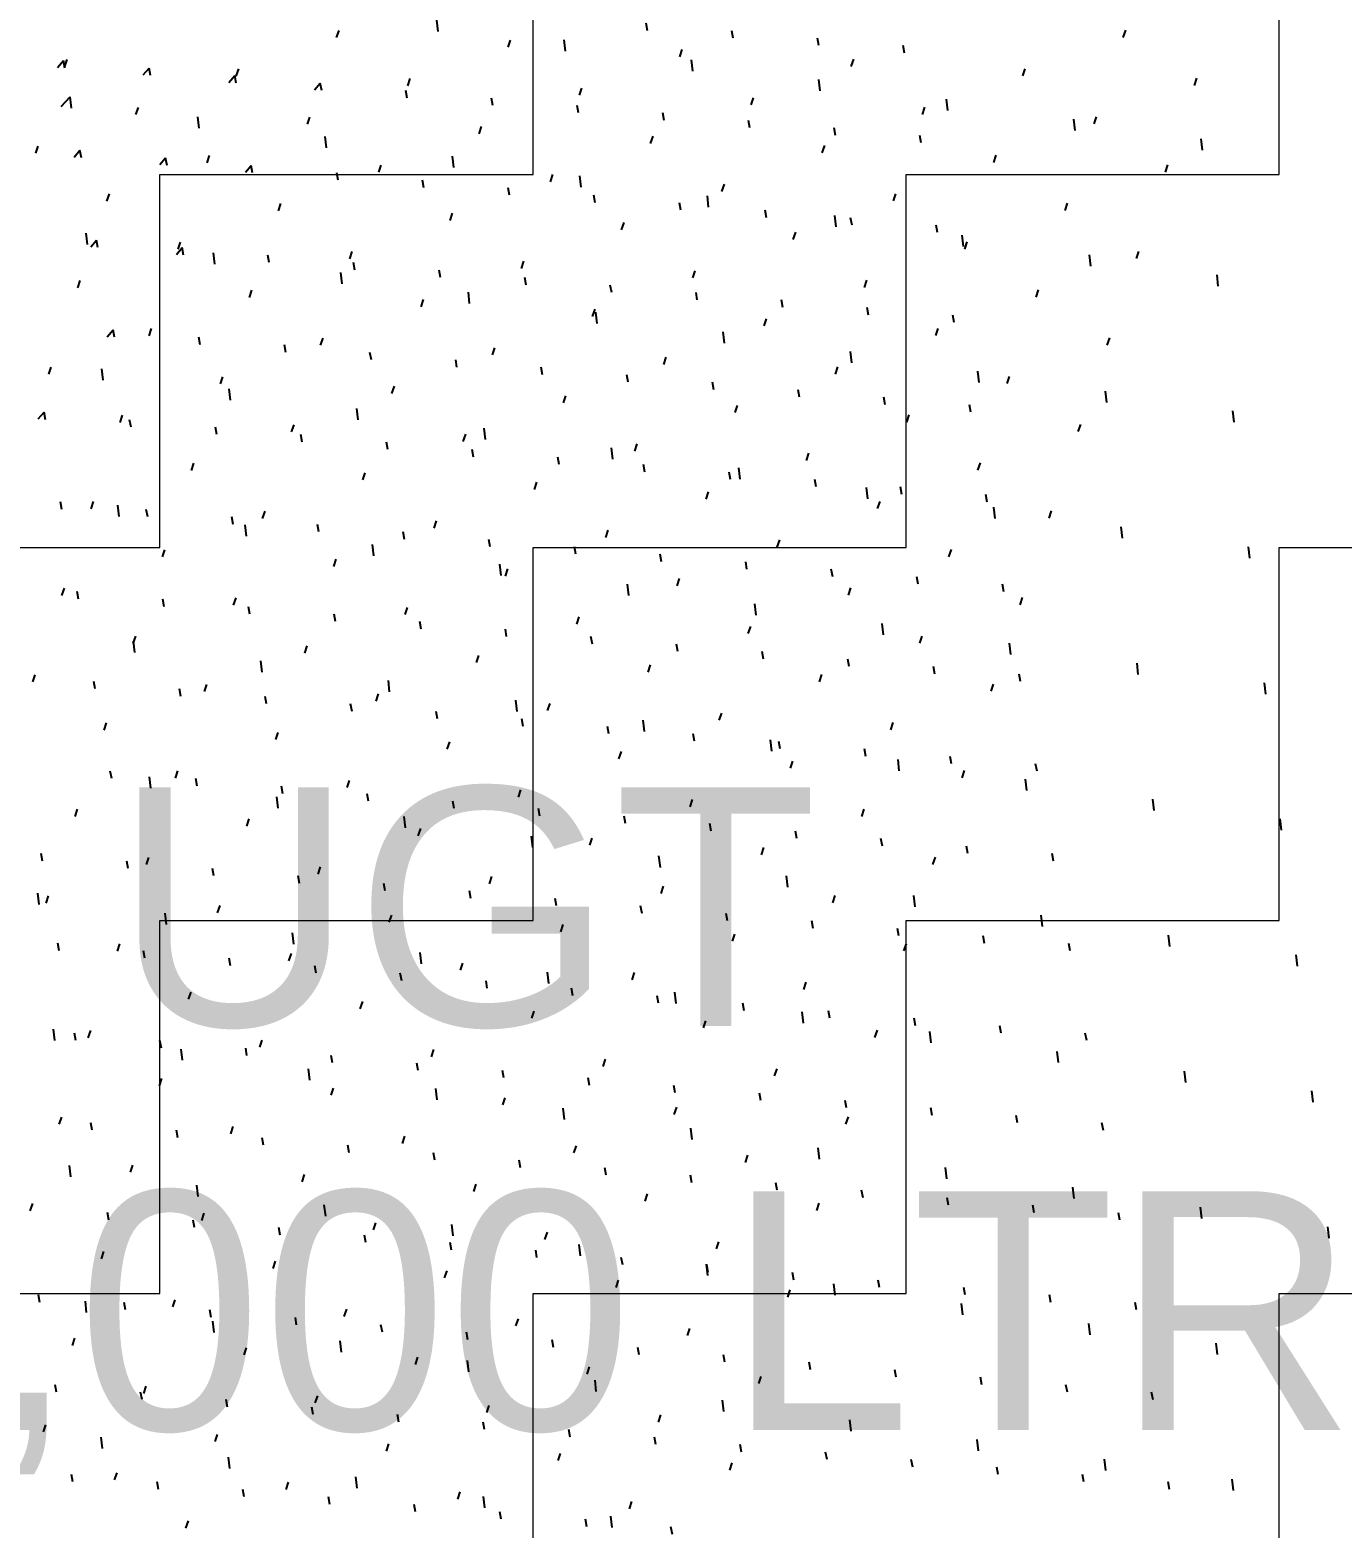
# Model space of a CAD drawing. Header units: millimetres. Extents: x 331487 to 517269, y 198509 to 399936.
# Drawn here: x 418215 to 419314, y 395405 to 396661 of the extents above; entities that cross this region are included whole.
import ezdxf

# ---------------------------------------------------------------- set-up
doc = ezdxf.new("R2010")
doc.units = ezdxf.units.MM
doc.header["$MEASUREMENT"] = 0
doc.layers.add('9th_Hatch-4', color=252, linetype='Continuous', lineweight=5)
doc.layers.add('9th_Text', color=7, linetype='Continuous', lineweight=5)
doc.layers.add('COLUMN', color=6, linetype='Continuous')
doc.styles.add('MtXpl_Swis721_Lt_BT', font='swissl.ttf')

msp = doc.modelspace()

# ---------------------------------------------------------------- linework, layer by layer
at = {"layer": '9th_Hatch-4', "linetype": 'Continuous'}
for p, q in [((418636.2, 396539.6), (418636.2, 396852.1)), ((419261.2, 396539.6), (419261.2, 396852.1)), ((418323.7, 396539.6), (418636.2, 396539.6)), ((418323.7, 396227.1), (418323.7, 396539.6)), ((418948.7, 396539.6), (419261.2, 396539.6)), ((418948.7, 396227.1), (418948.7, 396539.6)), ((418011.2, 396227.1), (418323.7, 396227.1)), ((418636.2, 396227.1), (418948.7, 396227.1)), ((418636.2, 395914.6), (418636.2, 396227.1)), ((419261.2, 396227.1), (419573.7, 396227.1)), ((419261.2, 395914.6), (419261.2, 396227.1)), ((418323.7, 395914.6), (418636.2, 395914.6)), ((418323.7, 395602.1), (418323.7, 395914.6)), ((418948.7, 395914.6), (419261.2, 395914.6)), ((418948.7, 395602.1), (418948.7, 395914.6)), ((418011.2, 395602.1), (418323.7, 395602.1)), ((418636.2, 395602.1), (418948.7, 395602.1)), ((418636.2, 395289.6), (418636.2, 395602.1)), ((419261.2, 395602.1), (419573.7, 395602.1)), ((419261.2, 395289.6), (419261.2, 395602.1))]:
    msp.add_line(p, q, dxfattribs=at)
at = {"layer": 'COLUMN', "color": 2, "linetype": 'Continuous'}
for p, q in [((418556.6, 396659.4), (418555.5, 396668.9)), ((418732.2, 396660.1), (418731, 396666.4)), ((418471.6, 396654.3), (418473.7, 396660.3)), ((418615.4, 396646.3), (418617.4, 396652.3)), ((418663.3, 396642.9), (418662.2, 396652.4)), ((418803.9, 396653.9), (418802.8, 396660.1)), ((418875.6, 396647.6), (418874.5, 396653.8)), ((419130.5, 396654.5), (419132.6, 396660.5)), ((418243.9, 396630), (418245.9, 396636.1)), ((418759.1, 396638.2), (418761.1, 396644.3)), ((418770, 396626.3), (418768.9, 396635.8)), ((418902.8, 396630.2), (418904.8, 396636.3)), ((418947.4, 396641.3), (418946.2, 396647.6)), ((418238, 396629.4), (418242.8, 396635.1)), ((418244, 396628.8), (418242.8, 396635.1)), ((418309.7, 396623.1), (418314.6, 396628.8)), ((418315.7, 396622.6), (418314.6, 396628.8)), ((418387.6, 396622), (418389.7, 396628.1)), ((419046.5, 396622.2), (419048.5, 396628.3)), ((418381.5, 396616.8), (418386.3, 396622.6)), ((418387.4, 396616.3), (418386.3, 396622.6)), ((418453.2, 396610.5), (418458, 396616.3)), ((418459.2, 396610), (418458, 396616.3)), ((418531.3, 396614), (418533.4, 396620)), ((418675.1, 396606), (418677.1, 396612)), ((418876.8, 396609.8), (418875.6, 396619.2)), ((419190.2, 396614.2), (419192.2, 396620.3)), ((418240.9, 396596.6), (418248.6, 396604.7)), ((418249.7, 396595.1), (418248.6, 396604.6)), ((418530.9, 396603.7), (418529.7, 396610)), ((418602.6, 396597.5), (418601.5, 396603.7)), ((418818.8, 396598), (418820.8, 396604)), ((418983.5, 396593.2), (418982.4, 396602.7)), ((418303.6, 396589.8), (418305.6, 396595.8)), ((418356.4, 396578.5), (418355.3, 396588)), ((418447.3, 396581.7), (418449.3, 396587.8)), ((418674.3, 396591.2), (418673.2, 396597.5)), ((418746.1, 396584.9), (418744.9, 396591.2)), ((418962.5, 396590), (418964.5, 396596)), ((419090.2, 396576.6), (419089.1, 396586.1)), ((419106.2, 396582), (419108.2, 396588)), ((418591, 396573.7), (418593.1, 396579.8)), ((418817.8, 396578.6), (418816.6, 396584.9)), ((418889.5, 396572.4), (418888.4, 396578.6)), ((418219.6, 396557.5), (418221.6, 396563.5)), ((418463.1, 396562), (418462, 396571.5)), ((418734.7, 396565.7), (418736.8, 396571.8)), ((418878.5, 396557.7), (418880.5, 396563.8)), ((418961.2, 396566.1), (418960.1, 396572.4)), ((419196.9, 396560.1), (419195.8, 396569.6)), ((418251.9, 396554.2), (418256.7, 396559.9)), ((418257.9, 396553.6), (418256.7, 396559.9)), ((418323.6, 396547.9), (418328.4, 396553.6)), ((418329.6, 396547.3), (418328.4, 396553.6)), ((418363.3, 396549.5), (418365.3, 396555.5)), ((418569.8, 396545.4), (418568.7, 396554.9)), ((419022.2, 396549.7), (419024.2, 396555.8)), ((418395.3, 396541.6), (418400.2, 396547.3)), ((418401.3, 396541.1), (418400.2, 396547.3)), ((418473, 396534.8), (418471.9, 396541.1)), ((418507, 396541.5), (418509, 396547.5)), ((418650.7, 396533.5), (418652.7, 396539.5)), ((418676.6, 396528.9), (418675.5, 396538.4)), ((419165.9, 396541.7), (419167.9, 396547.7)), ((418279.3, 396517.2), (418281.3, 396523.3)), ((418544.8, 396528.5), (418543.6, 396534.8)), ((418616.5, 396522.2), (418615.3, 396528.5)), ((418794.4, 396525.5), (418796.5, 396531.5)), ((418938.1, 396517.5), (418940.2, 396523.5)), ((418423, 396509.2), (418425, 396515.3)), ((418688.2, 396516), (418687.1, 396522.2)), ((418759.9, 396509.7), (418758.8, 396516)), ((418783.3, 396512.3), (418782.2, 396521.8)), ((419081.9, 396509.4), (419083.9, 396515.5)), ((418566.7, 396501.2), (418568.7, 396507.3)), ((418710.4, 396493.2), (418712.4, 396499.3)), ((418831.7, 396503.4), (418830.5, 396509.7)), ((418890, 396495.8), (418888.9, 396505.3)), ((418903.4, 396497.1), (418902.2, 396503.4)), ((418262.9, 396481.1), (418261.8, 396490.6)), ((418854.1, 396485.2), (418856.2, 396491.2)), ((418975.1, 396490.9), (418974, 396497.1)), ((418996.7, 396479.2), (418995.6, 396488.7)), ((418265.8, 396478.9), (418270.6, 396484.7)), ((418271.7, 396478.4), (418270.6, 396484.7)), ((418337.5, 396472.7), (418342.3, 396478.4)), ((418339, 396477), (418341, 396483)), ((418343.5, 396472.1), (418342.3, 396478.4)), ((418369.6, 396464.6), (418368.5, 396474.1)), ((418482.7, 396469), (418484.7, 396475)), ((418997.8, 396477.2), (418999.9, 396483.2)), ((419141.6, 396469.2), (419143.6, 396475.2)), ((418415.2, 396465.9), (418414, 396472.1)), ((418486.9, 396459.6), (418485.8, 396465.8)), ((418626.4, 396461), (418628.4, 396467)), ((419103.5, 396462.7), (419102.4, 396472.2)), ((418254.9, 396444.7), (418257, 396450.8)), ((418476.4, 396448), (418475.3, 396457.5)), ((418558.6, 396453.3), (418557.5, 396459.6)), ((418630.4, 396447), (418629.2, 396453.3)), ((418770.1, 396453), (418772.1, 396459)), ((418913.8, 396444.9), (418915.8, 396451)), ((419210.2, 396446.1), (419209.1, 396455.6)), ((418398.7, 396436.7), (418400.7, 396442.8)), ((418583.1, 396431.5), (418582, 396441)), ((418702.1, 396440.7), (418700.9, 396447)), ((418773.8, 396434.5), (418772.7, 396440.7)), ((419057.5, 396436.9), (419059.6, 396443)), ((418542.4, 396428.7), (418544.4, 396434.8)), ((418686.1, 396420.7), (418688.1, 396426.7)), ((418689.8, 396414.9), (418688.7, 396424.4)), ((418845.5, 396428.2), (418844.4, 396434.5)), ((418917.3, 396421.9), (418916.1, 396428.2)), ((418314.6, 396404.5), (418316.7, 396410.5)), ((418829.8, 396412.7), (418831.8, 396418.7)), ((418973.5, 396404.7), (418975.5, 396410.7)), ((418989, 396415.6), (418987.8, 396421.9)), ((418279.6, 396403.7), (418284.5, 396409.5)), ((418285.6, 396403.2), (418284.5, 396409.5)), ((418357.3, 396396.9), (418356.2, 396403.2)), ((418458.3, 396396.5), (418460.4, 396402.5)), ((418796.5, 396398.4), (418795.4, 396407.9)), ((419117.2, 396396.7), (419119.2, 396402.7)), ((418429.1, 396390.6), (418427.9, 396396.9)), ((418500.8, 396384.4), (418499.6, 396390.6)), ((418602.1, 396388.4), (418604.1, 396394.5)), ((418745.8, 396380.4), (418747.8, 396386.5)), ((418903.3, 396381.8), (418902.2, 396391.3)), ((418230.6, 396372.2), (418232.6, 396378.3)), ((418276.2, 396367.2), (418275.1, 396376.7)), ((418572.5, 396378.1), (418571.4, 396384.3)), ((418644.2, 396371.8), (418643.1, 396378.1)), ((418889.5, 396372.4), (418891.5, 396378.5)), ((419010, 396365.3), (419008.9, 396374.8)), ((418374.3, 396364.2), (418376.4, 396370.2)), ((418382.9, 396350.6), (418381.8, 396360.1)), ((418518, 396356.2), (418520.1, 396362.2)), ((418716, 396365.5), (418714.8, 396371.8)), ((418787.7, 396359.3), (418786.5, 396365.5)), ((419033.2, 396364.4), (419035.2, 396370.5)), ((418661.7, 396348.2), (418663.8, 396354.2)), ((418859.4, 396353), (418858.3, 396359.2)), ((418931.1, 396346.7), (418930, 396353)), ((419116.7, 396348.7), (419115.6, 396358.2)), ((418221.8, 396334.8), (418226.6, 396340.5)), ((418227.8, 396334.2), (418226.6, 396340.5)), ((418290.3, 396331.9), (418292.3, 396338)), ((418489.6, 396334.1), (418488.5, 396343.6)), ((418805.5, 396340.2), (418807.5, 396346.2)), ((418949.2, 396332.2), (418951.2, 396338.2)), ((419002.9, 396340.4), (419001.7, 396346.7)), ((419223.4, 396332.2), (419222.3, 396341.7)), ((418299.5, 396328), (418298.3, 396334.2)), ((418371.2, 396321.7), (418370.1, 396328)), ((418434, 396323.9), (418436, 396330)), ((418596.4, 396317.5), (418595.2, 396327)), ((419092.9, 396324.2), (419094.9, 396330.2)), ((418442.9, 396315.4), (418441.8, 396321.7)), ((418514.7, 396309.1), (418513.5, 396315.4)), ((418577.7, 396315.9), (418579.8, 396322)), ((418703.1, 396301), (418702, 396310.5)), ((418721.4, 396307.9), (418723.5, 396314)), ((418350, 396291.7), (418352, 396297.7)), ((418586.4, 396302.9), (418585.2, 396309.1)), ((418658.1, 396296.6), (418657, 396302.9)), ((418865.2, 396299.9), (418867.2, 396306)), ((419008.9, 396291.9), (419010.9, 396297.9)), ((418493.7, 396283.7), (418495.7, 396289.7)), ((418729.8, 396290.3), (418728.7, 396296.6)), ((418801.6, 396284), (418800.4, 396290.3)), ((418809.8, 396284.4), (418808.7, 396293.9)), ((418637.4, 396275.7), (418639.4, 396281.7)), ((418781.1, 396267.7), (418783.2, 396273.7)), ((418873.3, 396277.8), (418872.1, 396284)), ((418916.5, 396267.9), (418915.4, 396277.4)), ((418945, 396271.5), (418943.9, 396277.8)), ((418241.6, 396259), (418240.5, 396265.3)), ((418266, 396259.4), (418268, 396265.5)), ((418289.4, 396253.2), (418288.3, 396262.7)), ((418924.8, 396259.7), (418926.9, 396265.7)), ((419016.7, 396265.2), (419015.6, 396271.5)), ((419023.2, 396251.3), (419022.1, 396260.8)), ((418313.4, 396252.7), (418312.2, 396259)), ((418385.1, 396246.5), (418383.9, 396252.7)), ((418409.7, 396251.4), (418411.7, 396257.5)), ((418553.4, 396243.4), (418555.4, 396249.5)), ((419068.6, 396251.6), (419070.6, 396257.7)), ((418396.2, 396236.7), (418395.1, 396246.2)), ((418456.8, 396240.2), (418455.7, 396246.5)), ((418528.5, 396233.9), (418527.4, 396240.2)), ((418697.1, 396235.4), (418699.1, 396241.5)), ((419130, 396234.8), (419128.9, 396244.3)), ((418325.7, 396219.2), (418327.7, 396225.2)), ((418502.9, 396220.1), (418501.8, 396229.6)), ((418600.3, 396227.6), (418599.1, 396233.9)), ((418672, 396221.4), (418670.8, 396227.6)), ((418840.8, 396227.4), (418842.8, 396233.4)), ((418984.5, 396219.4), (418986.6, 396225.4)), ((419236.7, 396218.2), (419235.6, 396227.7)), ((418469.4, 396211.2), (418471.4, 396217.2)), ((418609.6, 396203.6), (418608.5, 396213)), ((418613.1, 396203.2), (418615.1, 396209.2)), ((418743.7, 396215.1), (418742.6, 396221.4)), ((418815.4, 396208.8), (418814.3, 396215.1)), ((418716.3, 396187), (418715.2, 396196.5)), ((418756.8, 396195.1), (418758.8, 396201.2)), ((418887.2, 396202.5), (418886, 396208.8)), ((418958.9, 396196.3), (418957.7, 396202.5)), ((418241.6, 396186.9), (418243.7, 396193)), ((418255.5, 396183.8), (418254.4, 396190.1)), ((418385.4, 396178.9), (418387.4, 396185)), ((418900.5, 396187.1), (418902.5, 396193.2)), ((419030.6, 396190), (419029.5, 396196.3)), ((419044.2, 396179.1), (419046.3, 396185.2)), ((418327.2, 396177.5), (418326.1, 396183.8)), ((418399, 396171.2), (418397.8, 396177.5)), ((418529.1, 396170.9), (418531.1, 396176.9)), ((418823.1, 396170.4), (418822, 396179.9)), ((418470.7, 396165), (418469.5, 396171.2)), ((418542.4, 396158.7), (418541.3, 396165)), ((418672.8, 396162.9), (418674.8, 396168.9)), ((418816.5, 396154.9), (418818.5, 396160.9)), ((418929.8, 396153.9), (418928.7, 396163.4)), ((418301.3, 396146.7), (418303.4, 396152.7)), ((418302.7, 396139.2), (418301.6, 396148.7)), ((418614.1, 396152.4), (418613, 396158.7)), ((418685.9, 396146.1), (418684.7, 396152.4)), ((418960.2, 396146.9), (418962.2, 396152.9)), ((419036.5, 396137.3), (419035.4, 396146.8)), ((418445, 396138.6), (418447.1, 396144.7)), ((418588.8, 396130.6), (418590.8, 396136.7)), ((418757.6, 396139.9), (418756.4, 396146.1)), ((418829.3, 396133.6), (418828.2, 396139.9)), ((418409.4, 396122.7), (418408.3, 396132.2)), ((418732.5, 396122.6), (418734.5, 396128.7)), ((418901, 396127.3), (418899.9, 396133.6)), ((418972.8, 396121), (418971.6, 396127.3)), ((419143.2, 396120.8), (419142.1, 396130.3)), ((418217.3, 396114.4), (418219.3, 396120.4)), ((418269.4, 396108.6), (418268.2, 396114.8)), ((418361, 396106.4), (418363, 396112.4)), ((418516.1, 396106.1), (418515, 396115.6)), ((418876.2, 396114.6), (418878.2, 396120.7)), ((419019.9, 396106.6), (419021.9, 396112.7)), ((419044.5, 396114.8), (419043.3, 396121)), ((419250, 396104.2), (419248.9, 396113.7)), ((418341.1, 396102.3), (418340, 396108.6)), ((418412.8, 396096), (418411.7, 396102.3)), ((418504.7, 396098.4), (418506.8, 396104.4)), ((418622.9, 396089.6), (418621.8, 396099.1)), ((418648.4, 396090.4), (418650.5, 396096.4)), ((418484.6, 396089.8), (418483.4, 396096)), ((418556.3, 396083.5), (418555.1, 396089.7)), ((418792.2, 396082.4), (418794.2, 396088.4)), ((418277, 396074.1), (418279, 396080.2)), ((418420.7, 396066.1), (418422.7, 396072.2)), ((418628, 396077.2), (418626.9, 396083.5)), ((418699.7, 396070.9), (418698.6, 396077.2)), ((418729.6, 396073), (418728.5, 396082.5)), ((418935.9, 396074.4), (418937.9, 396080.4)), ((418564.4, 396058.1), (418566.4, 396064.2)), ((418771.5, 396064.7), (418770.3, 396070.9)), ((418836.3, 396056.5), (418835.2, 396066)), ((418843.2, 396058.4), (418842, 396064.6)), ((418708.1, 396050.1), (418710.2, 396056.2)), ((418851.8, 396042.1), (418853.9, 396048.1)), ((418914.9, 396052.1), (418913.8, 396058.4)), ((418943, 396039.9), (418941.9, 396049.4)), ((418986.6, 396045.8), (418985.5, 396052.1)), ((419058.4, 396039.6), (419057.2, 396045.8)), ((418283.3, 396033.4), (418282.1, 396039.6)), ((418316, 396025.3), (418314.8, 396034.8)), ((418336.7, 396033.9), (418338.7, 396039.9)), ((418355, 396027.1), (418353.8, 396033.4)), ((418995.6, 396034.1), (418997.6, 396040.1)), ((418426.7, 396020.8), (418425.6, 396027.1)), ((418480.4, 396025.9), (418482.4, 396031.9)), ((418498.4, 396014.5), (418497.3, 396020.8)), ((418624.1, 396017.9), (418626.1, 396023.9)), ((419049.8, 396023.4), (419048.7, 396032.9)), ((418422.7, 396008.7), (418421.6, 396018.2)), ((418570.2, 396008.3), (418569, 396014.5)), ((418641.9, 396002), (418640.7, 396008.3)), ((418767.8, 396009.9), (418769.9, 396015.9)), ((419156.5, 396006.8), (419155.4, 396016.3)), ((418252.7, 396001.6), (418254.7, 396007.7)), ((418396.4, 395993.6), (418398.4, 395999.7)), ((418529.4, 395992.2), (418528.3, 396001.7)), ((418713.6, 395995.7), (418712.5, 396002)), ((418785.3, 395989.4), (418784.2, 395995.7)), ((418911.5, 396001.8), (418913.6, 396007.9)), ((419263.2, 395990.3), (419262.1, 395999.8)), ((418540.1, 395985.6), (418542.1, 395991.7)), ((418636.1, 395975.6), (418635, 395985.1)), ((418683.8, 395977.6), (418685.8, 395983.6)), ((418857.1, 395983.2), (418855.9, 395989.4)), ((418928.8, 395976.9), (418927.6, 395983.2)), ((418225.4, 395964.4), (418224.3, 395970.7)), ((418827.5, 395969.6), (418829.5, 395975.6)), ((419000.5, 395970.6), (418999.4, 395976.9)), ((419072.2, 395964.3), (419071.1, 395970.6)), ((418297.1, 395958.1), (418296, 395964.4)), ((418312.4, 395961.4), (418314.4, 395967.4)), ((418368.9, 395951.9), (418367.7, 395958.1)), ((418456.1, 395953.4), (418458.1, 395959.4)), ((418742.9, 395959.1), (418741.7, 395968.6)), ((418971.2, 395961.6), (418973.3, 395967.6)), ((418440.6, 395945.6), (418439.4, 395951.9)), ((418512.3, 395939.3), (418511.2, 395945.6)), ((418599.8, 395945.3), (418601.8, 395951.4)), ((418849.6, 395942.5), (418848.5, 395952)), ((418222.5, 395927.9), (418221.4, 395937.4)), ((418228.3, 395929.1), (418230.4, 395935.2)), ((418584, 395933), (418582.9, 395939.3)), ((418655.8, 395926.8), (418654.6, 395933)), ((418743.5, 395937.3), (418745.5, 395943.4)), ((418887.2, 395929.3), (418889.2, 395935.4)), ((418956.3, 395926), (418955.2, 395935.5)), ((418329.2, 395911.3), (418328.1, 395920.8)), ((418372, 395921.1), (418374.1, 395927.1)), ((418727.5, 395920.5), (418726.3, 395926.8)), ((418799.2, 395914.2), (418798.1, 395920.5)), ((418515.8, 395913.1), (418517.8, 395919.1)), ((418659.5, 395905.1), (418661.5, 395911.1)), ((418870.9, 395907.9), (418869.8, 395914.2)), ((418942.7, 395901.7), (418941.5, 395907.9)), ((419063, 395909.4), (419061.9, 395918.9)), ((418239.3, 395889.2), (418238.1, 395895.5)), ((418435.9, 395894.8), (418434.8, 395904.3)), ((418803.2, 395897.1), (418805.2, 395903.1)), ((419014.4, 395895.4), (419013.2, 395901.7)), ((419086.1, 395889.1), (419085, 395895.4)), ((419169.7, 395892.9), (419168.6, 395902.4)), ((418288, 395888.8), (418290.1, 395894.9)), ((418311, 395882.9), (418309.9, 395889.2)), ((418382.7, 395876.6), (418381.6, 395882.9)), ((418431.7, 395880.8), (418433.8, 395886.9)), ((418542.7, 395878.2), (418541.6, 395887.7)), ((418946.9, 395889.1), (418948.9, 395895.1)), ((419276.5, 395876.3), (419275.4, 395885.8)), ((418454.5, 395870.4), (418453.3, 395876.6)), ((418526.2, 395864.1), (418525, 395870.4)), ((418575.4, 395872.8), (418577.5, 395878.9)), ((418649.4, 395861.7), (418648.3, 395871.2)), ((418719.2, 395864.8), (418721.2, 395870.9)), ((418597.9, 395857.8), (418596.8, 395864.1)), ((418669.6, 395851.5), (418668.5, 395857.8)), ((418862.9, 395856.8), (418864.9, 395862.9)), ((418347.7, 395848.6), (418349.7, 395854.6)), ((418491.4, 395840.6), (418493.5, 395846.6)), ((418741.4, 395845.3), (418740.2, 395851.5)), ((418756.1, 395845.1), (418755, 395854.6)), ((418813.1, 395839), (418811.9, 395845.3)), ((418635.1, 395832.6), (418637.2, 395838.6)), ((418862.8, 395828.6), (418861.7, 395838.1)), ((418884.8, 395832.7), (418883.7, 395839)), ((418956.5, 395826.4), (418955.4, 395832.7)), ((418235.7, 395813.9), (418234.6, 395823.4)), ((418253.2, 395814), (418252, 395820.2)), ((418263.7, 395816.3), (418265.7, 395822.4)), ((418778.9, 395824.6), (418780.9, 395830.6)), ((418922.6, 395816.6), (418924.6, 395822.6)), ((418969.6, 395812), (418968.5, 395821.5)), ((419028.3, 395820.2), (419027.1, 395826.4)), ((419100, 395813.9), (419098.8, 395820.2)), ((418324.9, 395807.7), (418323.7, 395814)), ((418396.6, 395801.4), (418395.5, 395807.7)), ((418407.4, 395808.3), (418409.4, 395814.4)), ((418342.5, 395797.4), (418341.4, 395806.8)), ((418468.3, 395795.2), (418467.2, 395801.4)), ((418540.1, 395788.9), (418538.9, 395795.1)), ((418551.1, 395800.3), (418553.1, 395806.4)), ((418694.8, 395792.3), (418696.9, 395798.4)), ((419076.3, 395795.5), (419075.2, 395804.9)), ((418449.2, 395780.8), (418448.1, 395790.3)), ((418611.8, 395782.6), (418610.6, 395788.9)), ((418683.5, 395776.3), (418682.4, 395782.6)), ((418838.5, 395784.3), (418840.6, 395790.3)), ((419183, 395778.9), (419181.9, 395788.4)), ((418323.4, 395776.1), (418325.4, 395782.1)), ((418467.1, 395768.1), (418469.1, 395774.1)), ((418555.9, 395764.2), (418554.8, 395773.7)), ((418755.2, 395770.1), (418754.1, 395776.3)), ((418827, 395763.8), (418825.8, 395770)), ((419289.7, 395762.3), (419288.6, 395771.8)), ((418610.8, 395760.1), (418612.8, 395766.1)), ((418662.6, 395747.7), (418661.5, 395757.2)), ((418754.5, 395752), (418756.5, 395758.1)), ((418898.7, 395757.5), (418897.5, 395763.8)), ((418970.4, 395751.2), (418969.3, 395757.5)), ((418239.4, 395743.8), (418241.4, 395749.9)), ((418267, 395738.8), (418265.9, 395745)), ((418898.2, 395744), (418900.3, 395750.1)), ((419042.1, 395745), (419041, 395751.2)), ((419113.9, 395738.7), (419112.7, 395744.9)), ((418338.8, 395732.5), (418337.6, 395738.8)), ((418383.1, 395735.8), (418385.1, 395741.9)), ((418410.5, 395726.2), (418409.3, 395732.5)), ((418526.8, 395727.8), (418528.8, 395733.8)), ((418769.4, 395731.1), (418768.3, 395740.6)), ((418482.2, 395719.9), (418481.1, 395726.2)), ((418553.9, 395713.7), (418552.8, 395719.9)), ((418670.5, 395719.8), (418672.5, 395725.8)), ((418876.1, 395714.6), (418875, 395724.1)), ((418249, 395699.9), (418247.9, 395709.4)), ((418299.1, 395703.6), (418301.1, 395709.6)), ((418625.7, 395707.4), (418624.5, 395713.7)), ((418697.4, 395701.1), (418696.2, 395707.4)), ((418814.2, 395711.8), (418816.2, 395717.8)), ((418982.8, 395698), (418981.7, 395707.5)), ((418442.8, 395695.5), (418444.8, 395701.6)), ((418769.1, 395694.8), (418768, 395701.1)), ((418840.8, 395688.6), (418839.7, 395694.8)), ((418355.7, 395683.4), (418354.6, 395692.9)), ((418586.5, 395687.5), (418588.5, 395693.6)), ((418730.2, 395679.5), (418732.2, 395685.6)), ((418912.6, 395682.3), (418911.4, 395688.6)), ((418984.3, 395676), (418983.1, 395682.3)), ((419089.5, 395681.5), (419088.4, 395691)), ((418215, 395671.3), (418217.1, 395677.3)), ((418280.9, 395663.5), (418279.8, 395669.8)), ((418358.7, 395663.3), (418360.8, 395669.3)), ((418462.5, 395666.8), (418461.3, 395676.3)), ((418873.9, 395671.5), (418875.9, 395677.6)), ((419056, 395669.7), (419054.9, 395676)), ((419127.7, 395663.5), (419126.6, 395669.7)), ((419196.3, 395664.9), (419195.2, 395674.4)), ((418352.6, 395657.3), (418351.5, 395663.5)), ((418424.4, 395651), (418423.2, 395657.3)), ((418502.5, 395655.3), (418504.5, 395661.3)), ((418569.2, 395650.3), (418568.1, 395659.8)), ((419303, 395648.4), (419301.9, 395657.9)), ((418496.1, 395644.7), (418494.9, 395651)), ((418567.8, 395638.4), (418566.7, 395644.7)), ((418646.2, 395647.3), (418648.2, 395653.3)), ((418789.9, 395639.3), (418791.9, 395645.3)), ((418274.7, 395631), (418276.7, 395637.1)), ((418639.5, 395632.2), (418638.4, 395638.4)), ((418675.9, 395633.7), (418674.8, 395643.2)), ((418711.3, 395625.9), (418710.1, 395632.2)), ((418418.4, 395623), (418420.5, 395629.1)), ((418562.1, 395615), (418564.2, 395621.1)), ((418782.6, 395617.2), (418781.5, 395626.7)), ((418783, 395619.6), (418781.8, 395625.9)), ((418854.7, 395613.3), (418853.6, 395619.6)), ((418705.9, 395607), (418707.9, 395613.1)), ((418889.3, 395600.6), (418888.2, 395610.1)), ((418926.4, 395607.1), (418925.3, 395613.3)), ((418998.2, 395600.8), (418997, 395607.1)), ((418223.1, 395594.6), (418221.9, 395600.9)), ((418262.3, 395586), (418261.2, 395595.5)), ((418294.8, 395588.3), (418293.6, 395594.6)), ((418334.4, 395590.8), (418336.4, 395596.8)), ((418849.6, 395599), (418851.6, 395605.1)), ((419069.9, 395594.5), (419068.7, 395600.8)), ((419141.6, 395588.2), (419140.5, 395594.5)), ((418366.5, 395582), (418365.4, 395588.3)), ((418438.2, 395575.8), (418437.1, 395582)), ((418478.1, 395582.8), (418480.2, 395588.8)), ((418996.1, 395584.1), (418995, 395593.6)), ((418369, 395569.4), (418367.9, 395578.9)), ((418510, 395569.5), (418508.8, 395575.8)), ((418581.7, 395563.2), (418580.5, 395569.5)), ((418621.8, 395574.8), (418623.9, 395580.8)), ((418765.5, 395566.8), (418767.6, 395572.8)), ((419102.8, 395567.5), (419101.7, 395577)), ((418250.4, 395558.5), (418252.4, 395564.6)), ((418394.1, 395550.5), (418396.1, 395556.6)), ((418475.7, 395552.9), (418474.6, 395562.4)), ((418653.4, 395556.9), (418652.3, 395563.2)), ((418725.1, 395550.7), (418724, 395556.9)), ((419209.5, 395551), (419208.4, 395560.5)), ((418537.8, 395542.5), (418539.8, 395548.6)), ((418582.4, 395536.3), (418581.3, 395545.8)), ((418796.9, 395544.4), (418795.7, 395550.7)), ((418868.6, 395538.1), (418867.4, 395544.4)), ((418681.5, 395534.5), (418683.6, 395540.5)), ((418825.2, 395526.5), (418827.3, 395532.5)), ((418940.3, 395531.8), (418939.2, 395538.1)), ((419012, 395525.6), (419010.9, 395531.8)), ((418236.9, 395519.4), (418235.8, 395525.6)), ((418308.7, 395513.1), (418307.5, 395519.4)), ((418310.1, 395518.3), (418312.1, 395524.3)), ((418689.2, 395519.8), (418688.1, 395529.3)), ((419083.8, 395519.3), (419082.6, 395525.6)), ((419155.5, 395513), (419154.3, 395519.3)), ((418380.4, 395506.8), (418379.2, 395513.1)), ((418452.1, 395500.6), (418451, 395506.8)), ((418453.8, 395510.3), (418455.8, 395516.3)), ((418597.5, 395502.2), (418599.5, 395508.3)), ((418795.9, 395503.2), (418794.8, 395512.7)), ((418523.8, 395494.3), (418522.7, 395500.5)), ((418595.6, 395488), (418594.4, 395494.3)), ((418741.2, 395494.2), (418743.2, 395500.3)), ((418902.6, 395486.7), (418901.5, 395496.2)), ((418226.1, 395486), (418228.1, 395492.1)), ((418275.5, 395472), (418274.4, 395481.5)), ((418369.8, 395478), (418371.8, 395484)), ((418667.3, 395481.7), (418666.1, 395488)), ((418739, 395475.5), (418737.9, 395481.7)), ((418513.5, 395470), (418515.5, 395476)), ((418810.7, 395469.2), (418809.6, 395475.4)), ((418882.5, 395462.9), (418881.3, 395469.2)), ((419009.3, 395470.1), (419008.2, 395479.6)), ((418382.2, 395455.5), (418381.1, 395465)), ((418657.2, 395462), (418659.2, 395468)), ((418800.9, 395454), (418802.9, 395460)), ((418954.2, 395456.6), (418953, 395462.9)), ((419025.9, 395450.3), (419024.8, 395456.6)), ((419116.1, 395453.6), (419114.9, 395463.1)), ((418250.8, 395444.2), (418249.7, 395450.4)), ((418285.7, 395445.8), (418287.8, 395451.8)), ((418322.5, 395437.9), (418321.4, 395444.2)), ((418429.5, 395437.7), (418431.5, 395443.8)), ((418489, 395438.9), (418487.9, 395448.4)), ((419097.6, 395444.1), (419096.5, 395450.3)), ((419169.4, 395437.8), (419168.2, 395444.1)), ((419222.8, 395437), (419221.7, 395446.5)), ((418394.3, 395431.6), (418393.1, 395437.9)), ((418466, 395425.3), (418464.8, 395431.6)), ((418573.2, 395429.7), (418575.2, 395435.8)), ((418595.7, 395422.4), (418594.6, 395431.9)), ((418537.7, 395419.1), (418536.6, 395425.3)), ((418609.4, 395412.8), (418608.3, 395419)), ((418716.9, 395421.7), (418718.9, 395427.8)), ((418345.4, 395405.5), (418347.5, 395411.5)), ((418681.2, 395406.5), (418680, 395412.8)), ((418702.4, 395405.8), (418701.3, 395415.3)), ((418752.9, 395400.2), (418751.7, 395406.5))]:
    msp.add_line(p, q, dxfattribs=at)

# ---------------------------------------------------------------- texts
at = {"layer": '9th_Text', "style": 'MtXpl_Swis721_Lt_BT'}
for s, p in [('FIRE WATER UGT', (416484.6, 395826.2)), ('CAPACITY: 1,00,000 LTR', (416080.3, 395487.7))]:
    msp.add_text(s, height=200, dxfattribs=at).set_placement(p)

doc.saveas('drawing.dxf')
